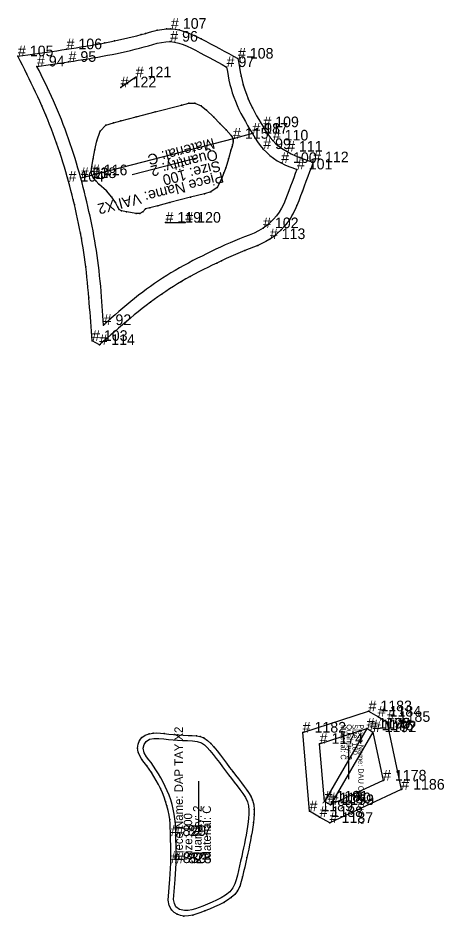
# Model space of a CAD drawing. Header units: metres. Extents: x 0 to 14781, y -73 to 3955.
# Drawn here: x 4108 to 4510, y 327 to 1173 of the extents above; entities that cross this region are included whole.
import ezdxf

# ---------------------------------------------------------------- set-up
doc = ezdxf.new("R2010")
doc.units = ezdxf.units.M

# ---------------------------------------------------------------- blocks, each defined once
blk = doc.blocks.new('4')
at = {"layer": '1'}
blk.add_lwpolyline([(4178.09, 868.76), (4177.78, 873.26), (4177.47, 877.77), (4177.16, 882.27), (4176.84, 886.77), (4176.52, 891.27), (4176.19, 895.78), (4175.85, 900.28), (4175.5, 904.78), (4175.13, 909.28), (4174.72, 914.13), (4174.29, 918.97), (4173.83, 923.81), (4173.33, 928.65), (4172.8, 933.49), (4172.22, 938.32), (4171.63, 942.87), (4171, 947.42), (4170.32, 951.97), (4169.6, 956.5), (4168.84, 961.04), (4168.04, 965.56), (4167.21, 970.08), (4166.33, 974.61), (4165.42, 979.12), (4164.48, 983.64), (4163.5, 988.14), (4162.49, 992.64), (4161.44, 997.13), (4160.37, 1001.61), (4159.31, 1005.92), (4158.21, 1010.21), (4157.09, 1014.5), (4155.94, 1018.78), (4154.67, 1023.34), (4153.37, 1027.9), (4152.03, 1032.44), (4150.65, 1036.97), (4149.23, 1041.48), (4147.77, 1045.99), (4146.26, 1050.48), (4144.71, 1054.95), (4143.12, 1059.39), (4141.49, 1063.82), (4139.81, 1068.23), (4138.1, 1072.62), (4136.33, 1076.99), (4134.53, 1081.35), (4132.69, 1085.69), (4130.8, 1090.01), (4128.88, 1094.32), (4126.93, 1098.6), (4124.94, 1102.88), (4122.92, 1107.14), (4120.88, 1111.38), (4118.82, 1115.62), (4116.74, 1119.85), (4114.64, 1124.07), (4112.54, 1128.29), (4110.42, 1132.51), (4108.31, 1136.72), (4112.89, 1137.37), (4117.47, 1138.01), (4122.05, 1138.66), (4126.63, 1139.32), (4131.21, 1139.97), (4135.78, 1140.63), (4140.36, 1141.3), (4144.94, 1141.98), (4149.51, 1142.66), (4154.09, 1143.35), (4158.62, 1144.04), (4163.14, 1144.75), (4167.67, 1145.47), (4172.19, 1146.21), (4176.71, 1146.98), (4181.22, 1147.76), (4185.73, 1148.58), (4190.24, 1149.42), (4194.74, 1150.29), (4199.23, 1151.21), (4203.43, 1152.1), (4207.63, 1153.02), (4211.81, 1153.99), (4215.99, 1154.99), (4220.16, 1156.04), (4224.31, 1157.14), (4228.44, 1158.28), (4232.08, 1159.31), (4235.72, 1160.32), (4239.4, 1161.22), (4243.72, 1162.06), (4248.09, 1162.57), (4252.47, 1162.64), (4256.37, 1162.28), (4260.23, 1161.54), (4264.03, 1160.5), (4267.76, 1159.2), (4272.25, 1157.34), (4276.63, 1155.27), (4280.95, 1153.08), (4285.31, 1150.82), (4289.65, 1148.54), (4293.99, 1146.23), (4298.31, 1143.91), (4302.62, 1141.57), (4306.94, 1139.21), (4311.24, 1136.86), (4315.55, 1134.49), (4316.22, 1130.32), (4316.92, 1126.15), (4317.67, 1121.99), (4318.51, 1117.86), (4319.46, 1113.76), (4320.56, 1109.69), (4321.94, 1105.26), (4323.52, 1100.89), (4325.27, 1096.58), (4327.17, 1092.33), (4329.2, 1088.15), (4331.13, 1084.44), (4333.14, 1080.77), (4335.21, 1077.14), (4337.32, 1073.54), (4339.47, 1069.96), (4341.59, 1066.51), (4343.68, 1063.35), (4345.93, 1060.31), (4348.36, 1057.42), (4351.36, 1054.36), (4354.63, 1051.58), (4358.13, 1049.14), (4361.81, 1046.97), (4365.74, 1044.95), (4369.76, 1043.12), (4373.86, 1041.44), (4378, 1039.87), (4382.19, 1038.38), (4386.39, 1036.93), (4384.67, 1032.43), (4382.95, 1027.92), (4381.24, 1023.41), (4379.55, 1018.88), (4377.86, 1014.34), (4376.2, 1009.78), (4374.57, 1005.26), (4372.91, 1000.76), (4371.14, 996.32), (4369.22, 991.95), (4367.07, 987.72), (4364.65, 983.64), (4362.05, 979.94), (4359.17, 976.43), (4356.05, 973.11), (4352.75, 970.02), (4349.26, 967.17), (4345.57, 964.6), (4341.88, 962.43), (4338.05, 960.48), (4334.12, 958.71), (4330.12, 957.06), (4326.09, 955.46), (4322.06, 953.87), (4317.57, 952.03), (4313.12, 950.13), (4308.7, 948.17), (4304.3, 946.17), (4299.93, 944.12), (4295.57, 942.05), (4291.36, 940.01), (4287.16, 937.95), (4282.97, 935.86), (4278.8, 933.72), (4274.66, 931.55), (4270.54, 929.32), (4266.46, 927.04), (4262.4, 924.69), (4258.62, 922.42), (4254.87, 920.1), (4251.15, 917.72), (4247.46, 915.28), (4243.81, 912.8), (4240.19, 910.27), (4236.6, 907.69), (4233.05, 905.08), (4229.21, 902.17), (4225.4, 899.23), (4221.63, 896.24), (4217.89, 893.22), (4214.17, 890.16), (4210.47, 887.08), (4206.8, 883.96), (4203.14, 880.83), (4199.5, 877.68), (4195.87, 874.51), (4192.25, 871.33), (4188.63, 868.15), (4185.02, 864.96)], close=True, dxfattribs=at)
at = {"layer": '14'}
blk.add_lwpolyline([(4188.99, 883.66), (4188.69, 888.1), (4188.39, 892.54), (4188.08, 896.98), (4187.77, 901.43), (4187.43, 905.86), (4187.09, 910.3), (4186.68, 915.24), (4186.24, 920.17), (4185.77, 925.09), (4185.27, 930.02), (4184.72, 934.94), (4184.13, 939.85), (4183.52, 944.5), (4182.87, 949.15), (4182.18, 953.79), (4181.45, 958.42), (4180.67, 963.05), (4179.86, 967.67), (4179.01, 972.29), (4178.12, 976.9), (4177.19, 981.5), (4176.23, 986.09), (4175.23, 990.68), (4174.2, 995.25), (4173.14, 999.82), (4172.05, 1004.38), (4170.95, 1008.81), (4169.83, 1013.24), (4168.67, 1017.65), (4167.49, 1022.06), (4166.19, 1026.71), (4164.86, 1031.35), (4163.5, 1035.98), (4162.09, 1040.6), (4160.64, 1045.21), (4159.15, 1049.8), (4157.61, 1054.38), (4156.04, 1058.95), (4154.42, 1063.5), (4152.75, 1068.03), (4151.05, 1072.55), (4149.29, 1077.05), (4147.49, 1081.53), (4145.64, 1085.99), (4143.74, 1090.42), (4141.8, 1094.84), (4139.95, 1098.92), (4138.05, 1102.99), (4136.13, 1107.05), (4134.18, 1111.09), (4132.21, 1115.13), (4130.22, 1119.15), (4128.22, 1123.17), (4126.22, 1127.19), (4130.47, 1127.79), (4134.72, 1128.4), (4138.97, 1129), (4143.22, 1129.61), (4147.47, 1130.23), (4151.72, 1130.86), (4155.98, 1131.5), (4160.57, 1132.2), (4165.16, 1132.91), (4169.75, 1133.65), (4174.34, 1134.4), (4178.92, 1135.18), (4183.49, 1135.97), (4188.06, 1136.8), (4192.61, 1137.65), (4197.15, 1138.54), (4201.67, 1139.45), (4205.92, 1140.35), (4210.16, 1141.28), (4214.4, 1142.25), (4218.63, 1143.27), (4222.88, 1144.34), (4227.14, 1145.46), (4231.41, 1146.65), (4235.49, 1147.81), (4239.57, 1148.91), (4243.66, 1149.81), (4247.73, 1150.38), (4251.78, 1150.5), (4255.85, 1150.06), (4259.88, 1149.12), (4263.87, 1147.78), (4267.82, 1146.14), (4271.73, 1144.29), (4275.58, 1142.34), (4279.9, 1140.11), (4284.15, 1137.87), (4288.36, 1135.62), (4292.53, 1133.37), (4296.67, 1131.11), (4300.79, 1128.85), (4304.9, 1126.59), (4305.58, 1122.49), (4306.3, 1118.39), (4307.09, 1114.31), (4307.98, 1110.26), (4309.01, 1106.24), (4310.22, 1102.24), (4311.59, 1098.28), (4313.1, 1094.38), (4314.74, 1090.52), (4316.5, 1086.7), (4318.36, 1082.94), (4320.39, 1079.05), (4322.5, 1075.21), (4324.67, 1071.4), (4326.88, 1067.62), (4329.13, 1063.86), (4331.64, 1059.77), (4334.04, 1056.17), (4336.6, 1052.69), (4339.38, 1049.37), (4342.36, 1046.29), (4345.56, 1043.42), (4348.96, 1040.78), (4352.53, 1038.39), (4356.25, 1036.28), (4359.85, 1034.54), (4363.54, 1033), (4367.28, 1031.58), (4371.06, 1030.23), (4369.54, 1026.27), (4368.04, 1022.3), (4366.55, 1018.31), (4365.08, 1014.31), (4363.57, 1010.12), (4362.03, 1005.93), (4360.4, 1001.79), (4358.61, 997.72), (4356.61, 993.77), (4354.33, 989.97), (4351.82, 986.49), (4349.03, 983.21), (4345.98, 980.16), (4342.69, 977.38), (4339.2, 974.89), (4335.02, 972.43), (4330.67, 970.3), (4326.2, 968.38), (4321.67, 966.59), (4317.12, 964.81), (4312.58, 962.96), (4308.08, 961.04), (4303.61, 959.06), (4299.17, 957.03), (4294.74, 954.96), (4290.33, 952.85), (4286.01, 950.76), (4281.7, 948.64), (4277.4, 946.48), (4273.12, 944.29), (4268.87, 942.05), (4264.64, 939.77), (4260.44, 937.43), (4256.27, 935.03), (4252.34, 932.68), (4248.44, 930.28), (4244.57, 927.82), (4240.75, 925.3), (4236.96, 922.73), (4233.21, 920.1), (4229.5, 917.42), (4225.83, 914.68), (4222.01, 911.75), (4218.24, 908.76), (4214.5, 905.72), (4210.8, 902.65), (4207.12, 899.54), (4203.47, 896.4), (4199.83, 893.23), (4196.21, 890.05), (4192.6, 886.86)], close=True, dxfattribs=at)
at = {"layer": '2'}
for p in [(4252.47, 1162.64), (4251.78, 1150.5), (4154.09, 1143.35), (4108.31, 1136.72), (4315.55, 1134.49), (4126.22, 1127.19), (4155.98, 1131.5), (4304.9, 1126.59), (4219.27, 1116.98), (4205.14, 1107.45), (4339.47, 1069.96), (4310.9, 1059.09), (4329.13, 1063.86), (4329.13, 1063.86), (4348.36, 1057.42), (4339.38, 1049.37), (4361.81, 1046.97), (4356.25, 1036.28), (4386.39, 1036.93), (4177.97, 1024.71), (4371.06, 1030.23), (4155.94, 1018.78), (4167.49, 1022.06), (4167.49, 1022.06), (4247.32, 980.09), (4265.97, 980.09), (4339.2, 974.89), (4345.57, 964.6), (4188.99, 883.66), (4178.09, 868.76), (4185.02, 864.96)]:
    blk.add_point(p, dxfattribs=at)
at = {"layer": '3'}
for p in [(4239.4, 1161.22), (4248.09, 1162.57), (4252.47, 1162.64), (4260.23, 1161.54), (4267.76, 1159.2), (4199.23, 1151.21), (4224.31, 1157.14), (4228.44, 1158.28), (4280.95, 1153.08), (4154.09, 1143.35), (4190.24, 1149.42), (4116.74, 1119.85), (4318.51, 1117.86), (4320.56, 1109.69), (4262.23, 1090.79), (4269.15, 1092.52), (4275.04, 1092.51), (4325.27, 1096.58), (4130.8, 1090.01), (4237.44, 1084.37), (4280.92, 1090.2), (4286.07, 1085.98), (4329.2, 1088.15), (4134.53, 1081.35), (4198.17, 1073.95), (4205.16, 1076.02), (4219.8, 1079.72), (4292.89, 1079.25), (4185.85, 1066.15), (4191.12, 1071.85), (4298.5, 1073.5), (4304.52, 1067.36), (4339.47, 1069.96), (4341.59, 1066.51), (4182.67, 1056.98), (4309.19, 1062.26), (4310.35, 1060.37), (4311.05, 1057.86), (4348.36, 1057.42), (4144.71, 1054.95), (4180.61, 1048.71), (4309.97, 1051.65), (4310.4, 1053.25), (4310.95, 1056.03), (4354.63, 1051.58), (4147.77, 1045.99), (4306.76, 1040.17), (4308.99, 1048.3), (4361.81, 1046.97), (4373.86, 1041.44), (4177.94, 1032.79), (4179.06, 1040.01), (4304.04, 1031.7), (4177.37, 1028.16), (4302.25, 1026.86), (4155.94, 1018.78), (4179.56, 1021.8), (4181.86, 1019.07), (4184.6, 1016.46), (4299.68, 1020.27), (4191.69, 1010.06), (4284.08, 1007.36), (4290.08, 1009.1), (4296.06, 1013.14), (4376.2, 1009.78), (4160.37, 1001.61), (4196.83, 1004), (4200.1, 998.9), (4251.31, 998.94), (4270.75, 1003.93), (4161.44, 997.13), (4202.47, 994.58), (4203.55, 992.61), (4205.96, 991.34), (4210.53, 990.19), (4225.79, 990.26), (4228.61, 993.18), (4232.54, 994.09), (4240.07, 996.02), (4371.14, 996.32), (4219.71, 988.82), (4223.17, 988.66), (4364.65, 983.64), (4367.07, 987.72), (4356.05, 973.11), (4359.17, 976.43), (4167.21, 970.08), (4168.04, 965.56), (4345.57, 964.6), (4349.26, 967.17), (4334.12, 958.71), (4322.06, 953.87), (4295.57, 942.05), (4299.93, 944.12), (4172.22, 938.32), (4262.4, 924.69), (4270.54, 929.32), (4175.13, 909.28), (4233.05, 905.08), (4243.81, 912.8), (4210.47, 887.08)]:
    blk.add_point(p, dxfattribs=at)
at = {"layer": '4'}
for p in [(4339.47, 1069.96, 7), (4329.13, 1063.86, 7), (4155.94, 1018.78, 7), (4167.49, 1022.06, 7)]:
    blk.add_point(p, dxfattribs=at)
at = {"layer": '7'}
blk.add_line((4216.01, 1025.41), (4276.87, 1041.15), dxfattribs=at)
at = {"layer": '8'}
for p, q in [((4219.27, 1116.98), (4205.14, 1107.45)), ((4247.32, 980.09), (4265.97, 980.09))]:
    blk.add_line(p, q, dxfattribs=at)
blk.add_lwpolyline([(4310.9, 1059.09), (4311.05, 1057.86), (4310.95, 1056.03), (4310.4, 1053.25), (4309.97, 1051.65), (4308.99, 1048.3), (4306.76, 1040.17), (4304.04, 1031.7), (4302.25, 1026.86), (4299.68, 1020.27), (4296.06, 1013.14), (4290.08, 1009.1), (4284.08, 1007.36), (4270.75, 1003.93), (4251.31, 998.94), (4240.07, 996.02), (4232.54, 994.09), (4228.61, 993.18), (4225.79, 990.26), (4223.17, 988.66), (4219.71, 988.82), (4210.53, 990.19), (4205.96, 991.34), (4203.55, 992.61), (4202.47, 994.58), (4200.1, 998.9), (4196.83, 1004), (4191.69, 1010.06), (4184.6, 1016.46), (4181.86, 1019.07), (4179.56, 1021.8), (4177.97, 1024.71), (4177.37, 1028.16), (4177.94, 1032.79), (4179.06, 1040.01), (4180.61, 1048.71), (4182.67, 1056.98), (4185.85, 1066.15), (4191.12, 1071.85), (4198.17, 1073.95), (4205.16, 1076.02), (4219.8, 1079.72), (4237.44, 1084.37), (4262.23, 1090.79), (4269.15, 1092.52), (4275.04, 1092.51), (4280.92, 1090.2), (4286.07, 1085.98), (4292.89, 1079.25), (4298.5, 1073.5), (4304.52, 1067.36), (4309.19, 1062.26), (4310.35, 1060.37)], close=True, dxfattribs=at)
blk.add_lwpolyline([(4329.13, 1063.86), (4310.9, 1059.09), (4167.49, 1022.06)], dxfattribs=at)
at = {"layer": '1'}
for s, p in [('Material: C', (4292.23, 1059.89)), ('Quantity: 2', (4294.99, 1049.24)), ('Size: 100', (4297.74, 1038.59)), ('Piece Name: VAI X2', (4300.5, 1027.94))]:
    blk.add_text(s, height=10, rotation=194.50092, dxfattribs=at).set_placement(p)
at = {"layer": '2'}
for s, p in [('# 107', (4252.47, 1162.64)), ('# 96', (4251.78, 1150.5)), ('# 106', (4154.09, 1143.35)), ('# 105', (4108.31, 1136.72)), ('# 95', (4155.98, 1131.5)), ('# 108', (4315.55, 1134.49)), ('# 94', (4126.22, 1127.19)), ('# 97', (4304.9, 1126.59)), ('# 121', (4219.27, 1116.98)), ('# 122', (4205.14, 1107.45)), ('# 98', (4329.13, 1063.86)), ('# 117', (4329.13, 1063.86)), ('# 109', (4339.47, 1069.96)), ('# 115', (4310.9, 1059.09)), ('# 110', (4348.36, 1057.42)), ('# 99', (4339.38, 1049.37)), ('# 111', (4361.81, 1046.97)), ('# 100', (4356.25, 1036.28)), ('# 101', (4371.06, 1030.23)), ('# 112', (4386.39, 1036.93)), ('# 93', (4167.49, 1022.06)), ('# 118', (4167.49, 1022.06)), ('# 116', (4177.97, 1024.71)), ('# 104', (4155.94, 1018.78)), ('# 119', (4247.32, 980.09)), ('# 120', (4265.97, 980.09)), ('# 102', (4339.2, 974.89)), ('# 113', (4345.57, 964.6)), ('# 92', (4188.99, 883.66)), ('# 103', (4178.09, 868.76)), ('# 114', (4185.02, 864.96))]:
    blk.add_text(s, height=10, dxfattribs=at).set_placement(p)
blk = doc.blocks.new('29')
at = {"layer": '1'}
blk.add_lwpolyline([(4252.06, 402.61), (4251.96, 406.47), (4251.83, 410.33), (4251.6, 414.18), (4251.23, 418.02), (4250.6, 422.35), (4249.75, 426.65), (4248.69, 430.91), (4247.43, 435.11), (4245.99, 439.21), (4244.38, 443.24), (4242.6, 447.2), (4240.66, 451.07), (4238.59, 454.87), (4236.4, 458.61), (4234.1, 462.29), (4231.91, 465.6), (4229.6, 468.8), (4227.35, 471.66), (4225.14, 474.58), (4223.07, 477.93), (4221.57, 481.53), (4220.96, 485.32), (4221.43, 488.98), (4222.86, 492.42), (4225.12, 495.34), (4228.21, 497.53), (4231.79, 498.91), (4235.6, 499.57), (4239.09, 499.67), (4242.54, 499.44), (4245.99, 499.06), (4250.33, 498.58), (4254.69, 498.17), (4259.05, 497.84), (4263.79, 497.56), (4268.53, 497.34), (4272.49, 497.23), (4276.36, 496.93), (4280.06, 496.22), (4283.48, 494.93), (4286.86, 492.66), (4289.92, 489.75), (4292.76, 486.51), (4295.91, 482.65), (4298.95, 478.78), (4301.91, 474.9), (4304.82, 471.03), (4307.71, 467.17), (4310.63, 463.32), (4313.36, 459.81), (4316.11, 456.29), (4318.85, 452.75), (4321.55, 449.16), (4324.19, 445.49), (4326.19, 442.53), (4327.97, 439.46), (4329.38, 436.24), (4330.44, 431.99), (4330.86, 427.56), (4330.81, 423.1), (4330.51, 419.13), (4330.06, 415.2), (4329.48, 410.93), (4328.83, 406.67), (4328.12, 402.41), (4327.37, 398.38), (4326.58, 394.36), (4325.74, 390.35), (4324.87, 386.35), (4323.99, 382.37), (4322.97, 377.85), (4321.93, 373.33), (4320.89, 368.79), (4319.82, 364.22), (4318.7, 359.63), (4317.26, 355.19), (4315.19, 351.07), (4312.46, 347.62), (4309.17, 344.62), (4305.75, 342.16), (4302.14, 340.01), (4297.81, 337.78), (4293.38, 335.76), (4288.88, 333.87), (4284.36, 332.04), (4280.66, 330.56), (4276.92, 329.2), (4273.1, 328.08), (4268.92, 327.33), (4264.7, 327.24), (4261.52, 327.77), (4258.43, 328.85), (4255.37, 330.59), (4252.89, 332.97), (4250.85, 337.28), (4249.81, 342.21), (4251.51, 361.86), (4252.34, 377.1), (4252.34, 389.97)], close=True, dxfattribs=at)
at = {"layer": '14'}
blk.add_lwpolyline([(4257.05, 402.8), (4256.96, 406.79), (4256.81, 410.77), (4256.58, 414.74), (4256.2, 418.7), (4255.55, 423.24), (4254.66, 427.74), (4253.55, 432.19), (4252.23, 436.59), (4250.71, 440.92), (4249, 445.18), (4247.11, 449.36), (4245.12, 453.36), (4242.98, 457.28), (4240.71, 461.14), (4238.34, 464.94), (4236.06, 468.41), (4233.64, 471.75), (4231.58, 474.37), (4229.54, 477.07), (4227.27, 480.98), (4226.35, 485.26), (4227.1, 488.62), (4228.93, 491.49), (4232.29, 493.67), (4236.45, 494.52), (4241.02, 494.5), (4245.63, 494.07), (4250.13, 493.59), (4254.43, 493.19), (4258.68, 492.85), (4263.31, 492.58), (4268, 492.36), (4272.66, 492.21), (4277.13, 491.64), (4281.22, 490.23), (4284.08, 488.3), (4286.66, 485.84), (4289.07, 483.11), (4292.19, 479.31), (4295.18, 475.5), (4298.09, 471.69), (4300.95, 467.87), (4303.79, 464.07), (4306.66, 460.28), (4309.34, 456.83), (4312.05, 453.37), (4314.75, 449.89), (4317.41, 446.35), (4320, 442.74), (4322.55, 438.84), (4324.52, 434.69), (4325.46, 430.93), (4325.83, 427.01), (4325.78, 423.06), (4325.5, 419.42), (4325.09, 415.81), (4324.53, 411.64), (4323.9, 407.46), (4323.19, 403.29), (4322.45, 399.29), (4321.67, 395.31), (4320.84, 391.33), (4319.98, 387.37), (4319.1, 383.43), (4318.1, 379), (4317.09, 374.57), (4316.06, 370.12), (4315.01, 365.62), (4313.99, 361.45), (4312.69, 357.42), (4310.82, 353.72), (4307.76, 350.07), (4303.95, 347.01), (4299.73, 344.41), (4295.49, 342.21), (4291.2, 340.25), (4286.87, 338.44), (4282.5, 336.69), (4279.05, 335.32), (4275.55, 334.05), (4272.01, 333), (4268.6, 332.36), (4265.08, 332.31), (4260.62, 333.45), (4257.14, 336.04), (4255.65, 339.17), (4254.88, 342.81), (4256.5, 361.51), (4257.34, 376.96), (4257.34, 390.02)], close=True, dxfattribs=at)
at = {"layer": '2'}
for p in [(4252.06, 402.61), (4257.05, 402.8), (4252.34, 377.1), (4257.34, 376.96)]:
    blk.add_point(p, dxfattribs=at)
at = {"layer": '3'}
for p in [(4231.79, 498.91), (4235.6, 499.57), (4245.99, 499.06), (4222.86, 492.42), (4225.12, 495.34), (4259.05, 497.84), (4276.36, 496.93), (4280.06, 496.22), (4283.48, 494.93), (4220.96, 485.32), (4289.92, 489.75), (4292.76, 486.51), (4221.57, 481.53), (4225.14, 474.58), (4229.6, 468.8), (4234.1, 462.29), (4310.63, 463.32), (4242.6, 447.2), (4324.19, 445.49), (4247.43, 435.11), (4327.97, 439.46), (4329.38, 436.24), (4248.69, 430.91), (4330.81, 423.1), (4330.86, 427.56), (4251.23, 418.02), (4330.06, 415.2), (4328.12, 402.41), (4323.99, 382.37), (4319.82, 364.22), (4317.26, 355.19), (4315.19, 351.07), (4302.14, 340.01), (4309.17, 344.62), (4252.89, 332.97), (4284.36, 332.04), (4258.43, 328.85), (4264.7, 327.24), (4273.1, 328.08)]:
    blk.add_point(p, dxfattribs=at)
at = {"layer": '7'}
blk.add_line((4278.63, 405.57), (4278.63, 454.27), dxfattribs=at)
at = {"layer": '1'}
for s, p in [('Piece Name: DAP TAY X2', (4263.67, 379.52)), ('Size: 100', (4272.47, 379.52)), ('Quantity: 2', (4281.27, 379.52)), ('Material: C', (4290.07, 379.52))]:
    blk.add_text(s, height=8, rotation=90, dxfattribs=at).set_placement(p)
at = {"layer": '2'}
for s, p in [('# 829', (4252.06, 402.61)), ('# 827', (4257.05, 402.8)), ('# 830', (4252.34, 377.1)), ('# 828', (4257.34, 376.96))]:
    blk.add_text(s, height=10, dxfattribs=at).set_placement(p)
blk = doc.blocks.new('46')
at = {"layer": '1'}
blk.add_lwpolyline([(4376.51, 499.99), (4438.55, 520.06), (4447.21, 515.11), (4455.82, 510.07), (4469.37, 446.29), (4401.97, 414.91), (4392.48, 420.47), (4382.94, 425.92)], close=True, dxfattribs=at)
at = {"layer": '14'}
blk.add_lwpolyline([(4392.49, 489.39), (4436.87, 503.75), (4439.71, 502.13), (4442.53, 500.47), (4452.22, 454.85), (4402.77, 431.83), (4399.99, 433.46), (4397.2, 435.05)], close=True, dxfattribs=at)
at = {"layer": '2'}
for p in [(4438.55, 520.06), (4447.21, 515.11), (4455.82, 510.07), (4376.51, 499.99), (4436.87, 503.75), (4436.87, 503.75), (4439.71, 502.13), (4442.53, 500.47), (4442.66, 500.39), (4392.49, 489.39), (4452.22, 454.85), (4469.37, 446.29), (4397.2, 435.05), (4397.2, 435.05), (4399.99, 433.46), (4402.76, 431.83), (4402.77, 431.83), (4382.94, 425.92), (4392.48, 420.47), (4401.97, 414.91)]:
    blk.add_point(p, dxfattribs=at)
at = {"layer": '7'}
blk.add_line((4419.57, 487.62), (4419.57, 456), dxfattribs=at)
at = {"layer": '8'}
for p, q in [((4436.87, 503.75), (4397.2, 435.05)), ((4442.66, 500.39), (4402.76, 431.83))]:
    blk.add_line(p, q, dxfattribs=at)
at = {"layer": '1'}
for s, p in [('Quantity: 2', (4417.92, 507.81)), ('Size: 100', (4423.42, 507.81)), ('Material: C', (4412.42, 507.81)), ('Piece Name: DAU CHE DK X2', (4428.92, 507.81))]:
    blk.add_text(s, height=5, rotation=270, dxfattribs=at).set_placement(p)
at = {"layer": '2'}
for s, p in [('# 1183', (4438.55, 520.06)), ('# 1184', (4447.21, 515.11)), ('# 1185', (4455.82, 510.07)), ('# 1182', (4376.51, 499.99)), ('# 1190', (4436.87, 503.75)), ('# 1175', (4436.87, 503.75)), ('# 1176', (4439.71, 502.13)), ('# 1177', (4442.53, 500.47)), ('# 1192', (4442.66, 500.39)), ('# 1174', (4392.49, 489.39)), ('# 1178', (4452.22, 454.85)), ('# 1186', (4469.37, 446.29)), ('# 1181', (4397.2, 435.05)), ('# 1191', (4397.2, 435.05)), ('# 1180', (4399.99, 433.46)), ('# 1193', (4402.76, 431.83)), ('# 1179', (4402.77, 431.83)), ('# 1189', (4382.94, 425.92)), ('# 1188', (4392.48, 420.47)), ('# 1187', (4401.97, 414.91))]:
    blk.add_text(s, height=10, dxfattribs=at).set_placement(p)

msp = doc.modelspace()

# ---------------------------------------------------------------- block references
at = {"layer": '1'}
for name in ['4', '46', '29']:
    msp.add_blockref(name, (0, 0), dxfattribs=at)

doc.saveas('drawing.dxf')
